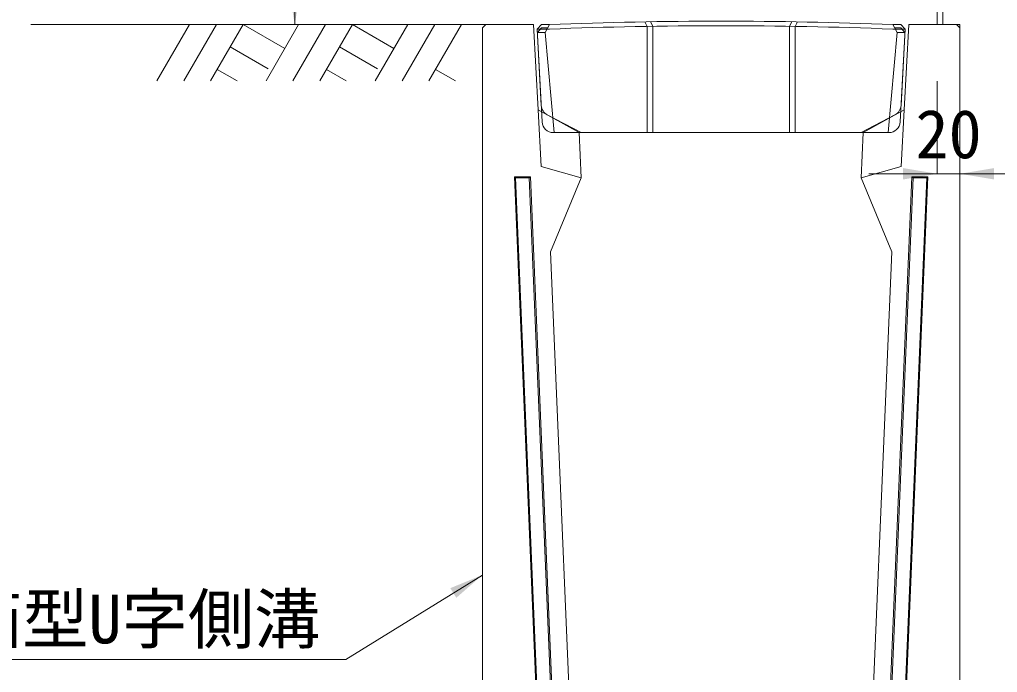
# Model space of a CAD drawing. Units: millimetres at full size; details may follow other scales. Extents: x 187207 to 255567, y 882048 to 905686.
# Drawn here: x 212642 to 213502, y 887001 to 887575 of the extents above; entities that cross this region are included whole.
import ezdxf
from ezdxf.enums import TextEntityAlignment as Align

# ---------------------------------------------------------------- set-up
doc = ezdxf.new("R2010")
doc.units = ezdxf.units.MM
doc.header["$LTSCALE"] = 20
doc.linetypes.add('DASHED', pattern=[7.5, 6, -1.5])
for name, color, linetype, lineweight in [('0_2', 7, 'Continuous', 20), ('パネックス', 2, 'Continuous', 13), ('寸法線', 7, 'Continuous', 13), ('引出線', 4, 'Continuous', 13), ('箱型U字側溝', 2, 'Continuous', 9), ('ﾊｯﾁﾝｸﾞ', 7, 'Continuous', 5)]:
    doc.layers.add(name, color=color, linetype=linetype, lineweight=lineweight)
doc.styles.add('ＭＳ ゴシック', font='')
doc.styles.get('ＭＳ ゴシック').set_extended_font_data('MS Gothic')

# ---------------------------------------------------------------- blocks, each defined once
blk = doc.blocks.new('filled_arrow')
at = {"color": 0, "linetype": 'Continuous', "lineweight": -2}
blk.add_solid([(7.5, 1.25), (0, 0), (7.5, -1.25)], dxfattribs=at)

msp = doc.modelspace()

# ---------------------------------------------------------------- linework, layer by layer
at = {"layer": '0_2'}
msp.add_line((213052.37, 887570.37), (212652.37, 887570.37), dxfattribs=at)
at = {"layer": 'パネックス', "lineweight": 5}
msp.add_line((213454.37, 888570.37), (213454.37, 887570.37), dxfattribs=at)
at = {"layer": 'パネックス'}
for p, q in [((213449.37, 887570.37), (213449.37, 888565.37)), ((213469.37, 887570.37), (213449.37, 887570.37)), ((213469.37, 886690.37), (213469.37, 887570.37))]:
    msp.add_line(p, q, dxfattribs=at)
at = {"layer": '寸法線'}
for p, q in [((212884.37, 887570.37), (212884.37, 888570.37)), ((213002.37, 887570.37), (212884.37, 887570.37)), ((213449.37, 887520.37), (213449.37, 887439.07)), ((213469.37, 887520.37), (213469.37, 887439.07)), ((213529.37, 887439.07), (213389.37, 887439.07))]:
    msp.add_line(p, q, dxfattribs=at)
at = {"layer": '引出線'}
msp.add_lwpolyline([(213049.37, 887086.37), (212929.16, 887012.09), (212589.16, 887012.09)], dxfattribs=at)
at = {"layer": '箱型U字側溝'}
for p, q in [((213097.58, 887566.23), (213108.44, 887566.23)), ((213410.28, 887566.23), (213421.15, 887566.23)), ((213078.62, 887435.37), (213077.57, 887436.37)), ((213090.63, 887435.37), (213091.59, 887436.37)), ((213091.59, 887436.37), (213117.37, 886822.64)), ((213428.12, 887435.37), (213402.37, 886822.6)), ((213428.12, 887435.37), (213427.16, 887436.37)), ((213440.13, 887435.37), (213441.17, 887436.37))]:
    msp.add_line(p, q, dxfattribs=at)
at = {"layer": '箱型U字側溝', "lineweight": 18}
msp.add_line((213111.91, 887475.23), (213406.81, 887475.23), dxfattribs=at)
at = {"layer": '箱型U字側溝'}
for points in [[(213192.3, 887572.64), (213194.36, 887568.67), (213194.36, 887475.23)], [(213199.36, 887475.23), (213199.36, 887568.75), (213197.3, 887572.72)], [(213319.36, 887475.23), (213319.36, 887568.75), (213321.42, 887572.72)], [(213324.36, 887475.23), (213324.36, 887568.67), (213326.42, 887572.64)], [(213103.39, 886822.05), (213077.57, 887436.37), (213091.59, 887436.37)], [(213116.38, 886822.6), (213090.63, 887435.37), (213078.62, 887435.37), (213104.39, 886822.1)], [(213401.37, 886822.64), (213427.16, 887436.37), (213441.17, 887436.37), (213415.36, 886822.05)], [(213414.36, 886822.1), (213440.13, 887435.37), (213428.12, 887435.37)]]:
    msp.add_lwpolyline(points, dxfattribs=at)
at = {"layer": '箱型U字側溝', "lineweight": 13}
msp.add_lwpolyline([(213132.36, 886823.27), (213109.37, 887370.37), (213136.37, 887435.37), (213134.37, 887475.37), (213098.37, 887495.37), (213094.37, 887570.37), (213052.37, 887570.37), (213049.37, 887567.37), (213049.37, 886710.37), (213069.37, 886690.37), (213449.37, 886690.37), (213469.37, 886710.37), (213469.37, 887567.37), (213466.37, 887570.37), (213424.37, 887570.37), (213420.37, 887495.37), (213384.37, 887475.37), (213382.37, 887435.37), (213409.37, 887370.37), (213386.39, 886823.27)], dxfattribs=at)
at = {"layer": '箱型U字側溝', "lineweight": 18}
for points in [[(213101.15, 887499.19), (213097.58, 887566.23), (213101.36, 887570.23)], [(213108.36, 887570.23), (213101.36, 887570.23), (213097.58, 887566.23), (213101.92, 887484.69)], [(213416.8, 887484.69), (213421.15, 887566.23), (213417.36, 887570.23), (213410.36, 887570.23)], [(213417.36, 887570.23), (213421.15, 887566.23), (213417.57, 887499.19)], [(213412.24, 887490.87), (213382.46, 887475.23), (213136.27, 887475.23), (213106.49, 887490.87)]]:
    msp.add_lwpolyline(points, dxfattribs=at)
at = {"layer": '箱型U字側溝', "color": 5}
for points in [[(213101.36, 887567.32), (213106.74, 887567.23), (213104.58, 887563.23), (213097.73, 887563.34)], [(213417.36, 887567.32), (213411.98, 887567.23), (213414.15, 887563.23), (213420.99, 887563.34)]]:
    msp.add_lwpolyline(points, close=True, dxfattribs=at)
at = {"layer": '箱型U字側溝', "color": 5, "linetype": 'DASHED'}
for points in [[(213112.43, 887475.23), (213104.58, 887563.23), (213108.36, 887570.23)], [(213406.3, 887475.23), (213414.15, 887563.23), (213410.36, 887570.23)]]:
    msp.add_lwpolyline(points, dxfattribs=at)
at = {"layer": '箱型U字側溝', "linetype": 'DASHED', "lineweight": 13}
for points in [[(213136.37, 887435.37), (213101.04, 887445.37), (213098.37, 887495.37)], [(213382.37, 887435.37), (213417.71, 887445.37), (213420.37, 887495.37)]]:
    msp.add_lwpolyline(points, dxfattribs=at)
at = {"layer": '箱型U字側溝', "lineweight": 18}
for centre, radius, start, end in [((213259.36, 883771.56), 3801.67, 87.72365, 92.27635), ((213111.14, 887499.72), 10, 183.05288, 242.29297), ((213407.59, 887499.72), 10, 297.70703, 356.94712), ((213111.91, 887485.23), 10, 183.05288, 270), ((213406.81, 887485.23), 10, 270, 356.94712)]:
    msp.add_arc(centre, radius, start, end, dxfattribs=at)
at = {"layer": '箱型U字側溝'}
msp.add_arc((213259.36, 883771.56), 3797.67, 87.72245, 92.27755, dxfattribs=at)
at = {"layer": 'ﾊｯﾁﾝｸﾞ', "lineweight": 9}
for p, q in [((212791.81, 887570.37), (212763.17, 887520.75)), ((212815.44, 887570.37), (212786.79, 887520.75)), ((212839.06, 887570.37), (212810.41, 887520.75)), ((212839.06, 887570.37), (212875.63, 887549.26)), ((212887.81, 887570.37), (212859.17, 887520.75)), ((212911.44, 887570.37), (212882.79, 887520.75)), ((212935.06, 887570.37), (212906.41, 887520.75)), ((212935.06, 887570.37), (212971.62, 887549.26)), ((212983.81, 887570.37), (212955.16, 887520.75)), ((213007.43, 887570.37), (212978.79, 887520.75)), ((213031.06, 887570.37), (213002.41, 887520.75)), ((212827.64, 887550.59), (212861.05, 887531.3)), ((212923.63, 887550.59), (212957.05, 887531.3)), ((212816.21, 887530.8), (212833.63, 887520.75)), ((212912.21, 887530.8), (212929.63, 887520.75)), ((213008.21, 887530.8), (213025.63, 887520.75))]:
    msp.add_line(p, q, dxfattribs=at)

# ---------------------------------------------------------------- block references
at = {"layer": '寸法線', "xscale": 4, "yscale": 4}
for p, rotation in [((212884.37, 887570.37), 90), ((213449.37, 887439.07), 180)]:
    msp.add_blockref('filled_arrow', p, dxfattribs=dict(at, rotation=rotation))
msp.add_blockref('filled_arrow', (213469.37, 887439.07), dxfattribs=at)
at = {"layer": '引出線', "xscale": 4, "yscale": 4, "rotation": 211.7}
msp.add_blockref('filled_arrow', (213049.37, 887086.37), dxfattribs=at)

# ---------------------------------------------------------------- texts
at = {"layer": '寸法線', "style": 'ＭＳ ゴシック'}
msp.add_text('20', height=42.72, dxfattribs=at).set_placement((213459.37, 887474.07), align=Align.MIDDLE_CENTER)
at = {"layer": '引出線', "style": 'ＭＳ ゴシック'}
msp.add_text('箱型U字側溝', height=42.72, dxfattribs=at).set_placement((212746.66, 887069.06), align=Align.TOP_CENTER)

doc.saveas('drawing.dxf')
